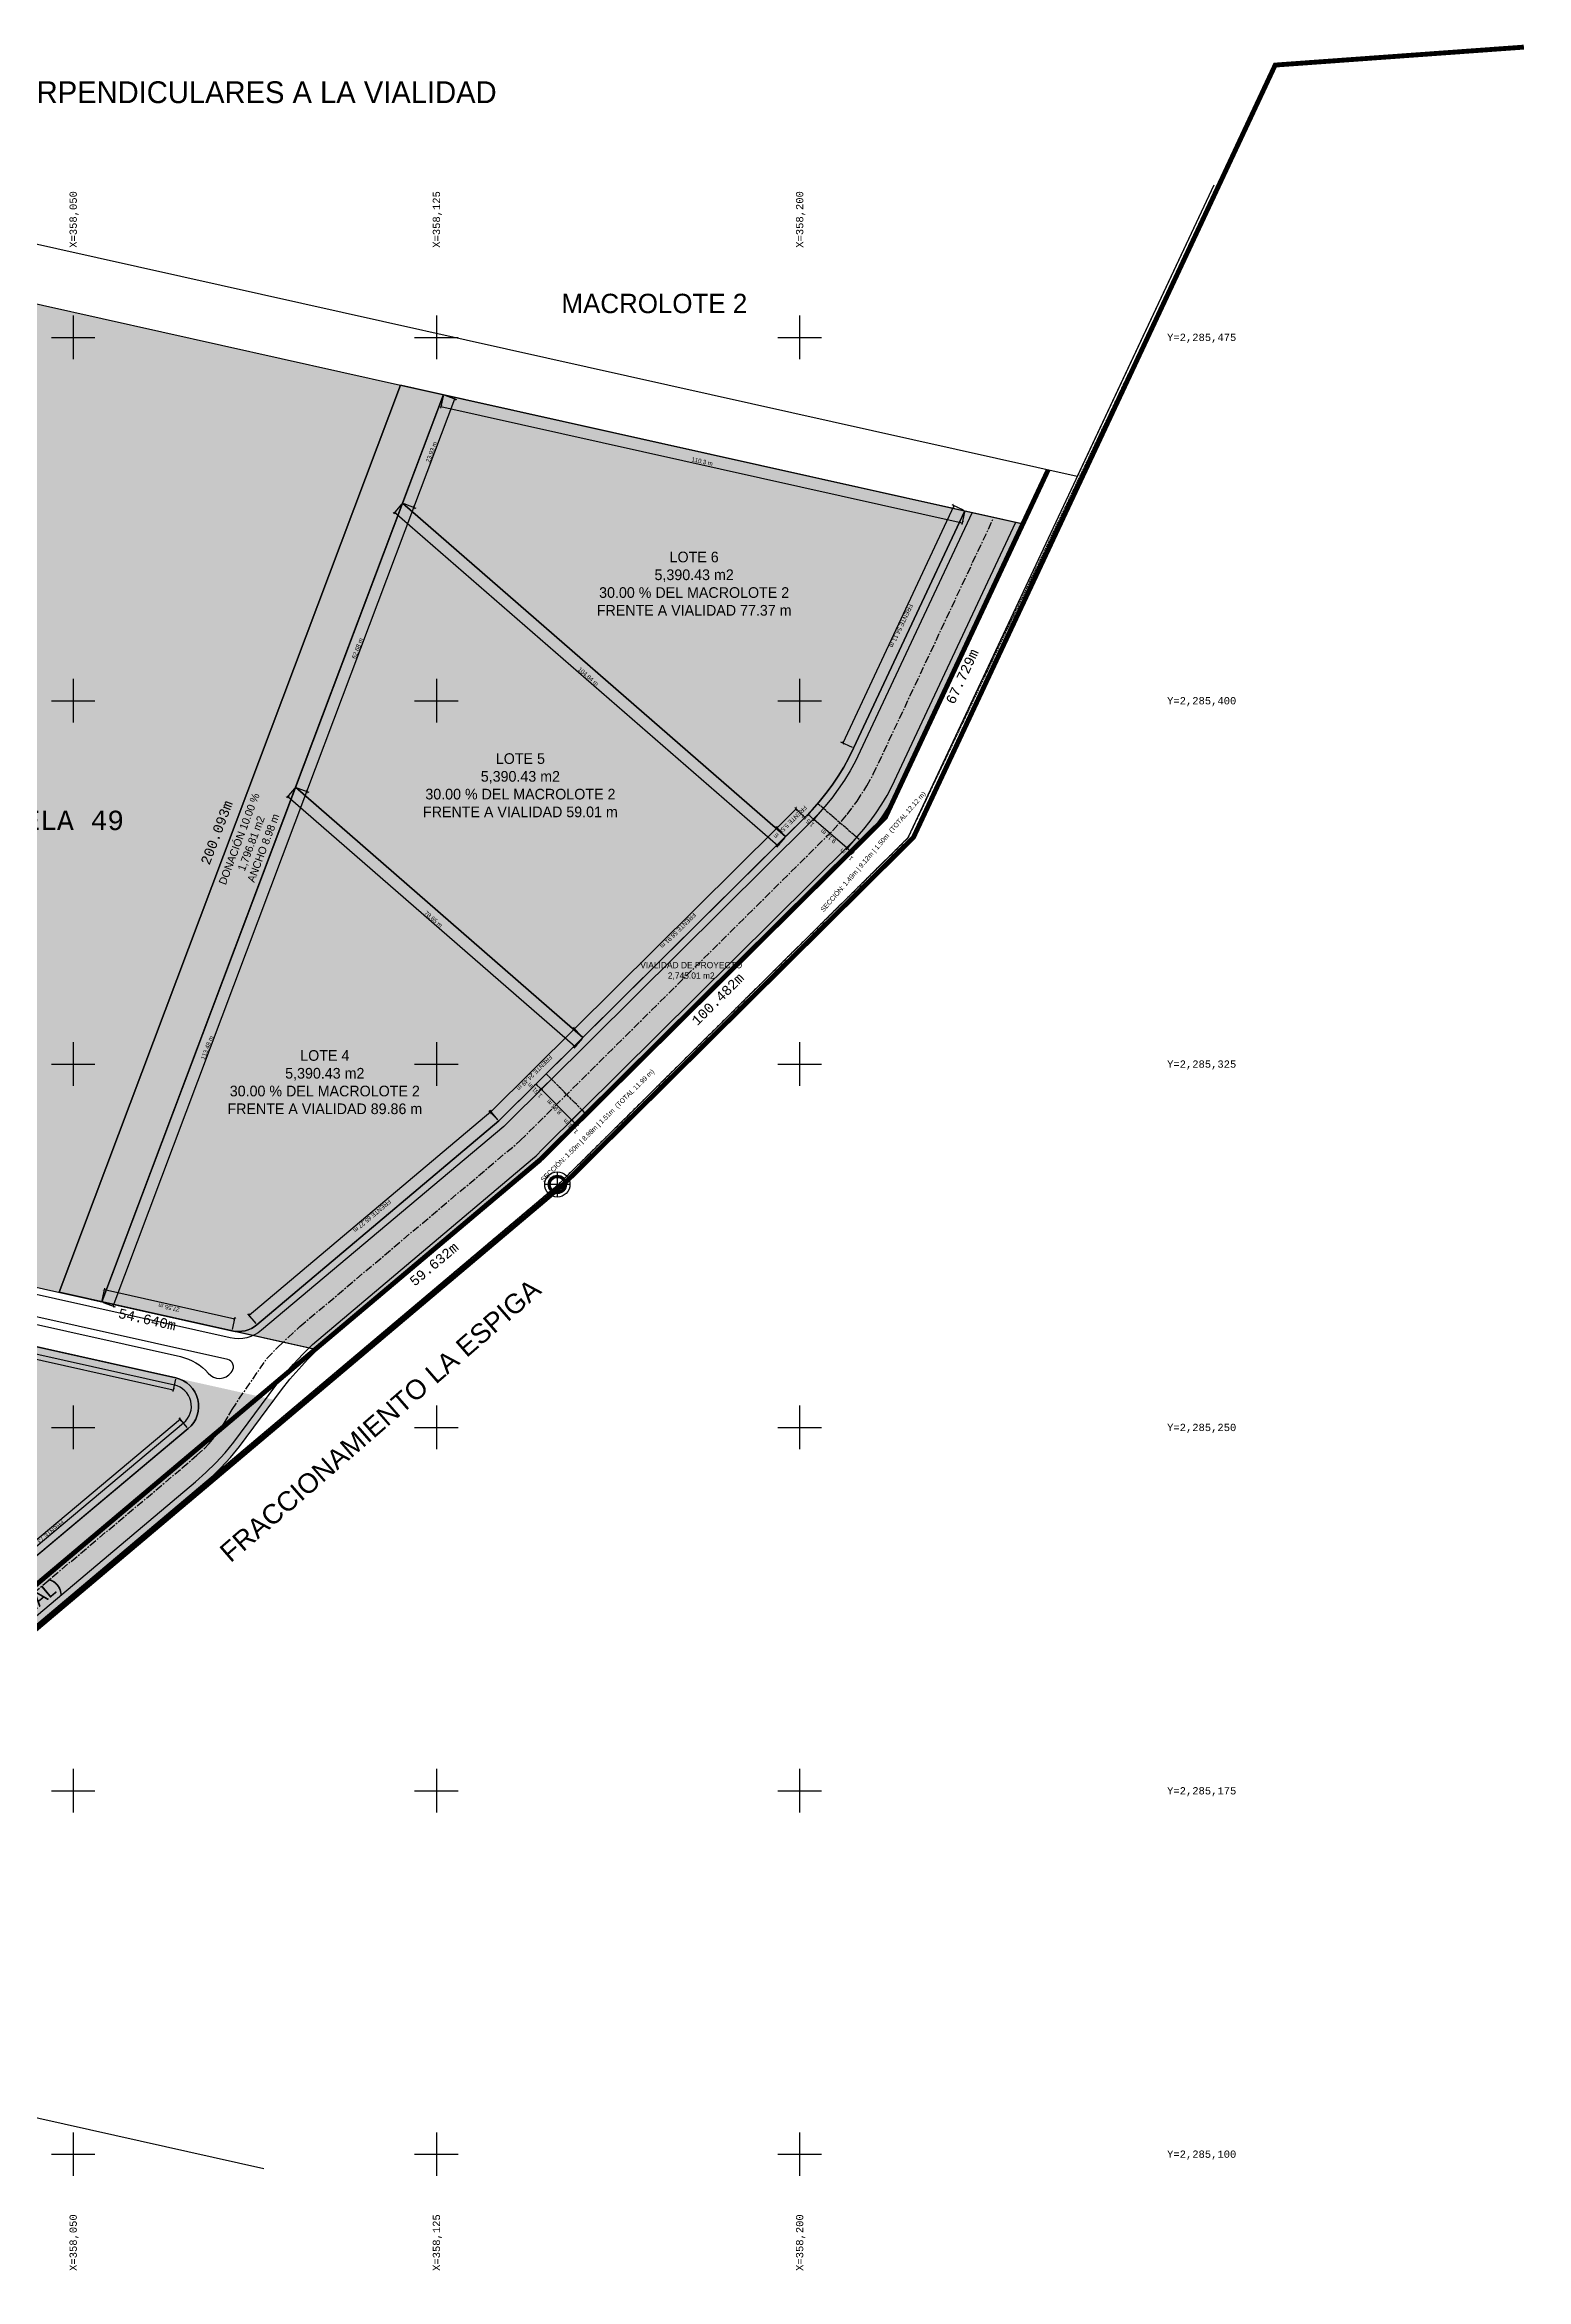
# Model space of a CAD drawing. Header units: metres. Extents: x 357773 to 359650, y 2285074 to 2285535.
# Drawn here: x 359344.1 to 359650, y 2285074.2 to 2285535.4 of the extents above; entities that cross this region are included whole.
import ezdxf
from ezdxf.enums import TextEntityAlignment as Align

# ---------------------------------------------------------------- set-up
doc = ezdxf.new("R2010")
doc.units = ezdxf.units.M
doc.header["$LTSCALE"] = 0.5
for name, pattern in [('CENTER', [5.08, 3.175, -0.635, 0.635, -0.635]), ('CENTRO1', [0.44, 0.2, -0.08, 0.08, -0.08]), ('DASHED', [1.524, 1.27, -0.254]), ('DASHED2', [0.762, 0.635, -0.127])]:
    doc.linetypes.add(name, pattern=pattern)
for name, color, linetype in [('_Ejido Menchaca', 4, 'Continuous'), ('_Textos', 7, 'Continuous'), ('_Traza', 7, 'Continuous'), ('_Traza Urbana', 5, 'Continuous'), ('COTAS', 6, 'Continuous'), ('CVL_RET_TX', 2, 'Continuous'), ('CVL_RETUTM', 8, 'Continuous'), ('DONACION', 3, 'Continuous'), ('Formato Catastro', 7, 'Continuous'), ('LOTES', 2, 'Continuous'), ('MOJONERA', 1, 'Continuous'), ('Polígono', 7, 'Continuous'), ('TEXTOS', 7, 'Continuous'), ('VIAL_ASFALTO', 8, 'Continuous'), ('VIAL_BANQUETA', 9, 'CONTINUOUS'), ('ZONA PARCELADA', 7, 'Continuous')]:
    doc.layers.add(name, color=color, linetype=linetype)
doc.layers.add('Distancias', color=7, linetype='Continuous', plot=False)
doc.styles.add('ARIAL', font='arial.ttf')
doc.styles.add('MONOTXT4', font='monotxt4.shx')
doc.styles.add('OpenSansCondensed-Light', font='OpenSansCondensed-Light.ttf')
doc.dimstyles.new('COTAS_M', dxfattribs={"dimtxt": 0.9, "dimasz": 0.6, "dimexe": 0.4, "dimexo": 0.3, "dimgap": 0.2, "dimtad": 1, "dimzin": 12, "dimdsep": 46, "dimtxsty": 'OpenSansCondensed-Light', "dimblk": 'ARCHTICK', "dimcen": 2.5, "dimclrd": 256, "dimclre": 256, "dimclrt": 256, "dimazin": 3, "dimtfac": 0.5, "dimtmove": 2, "dimatfit": 3})

# ---------------------------------------------------------------- blocks, each defined once
blk = doc.blocks.new('51')
at = {"layer": 'MOJONERA', "ltscale": 0.05}
h = blk.add_hatch(color=256, dxfattribs=at)
edge = h.paths.add_edge_path()
edge.add_ellipse((137.546, 95.6), major_axis=(0.132, 0.132), ratio=1, start_angle=0, end_angle=360)
edge = h.paths.add_edge_path(flags=16)
edge.add_ellipse((137.546, 95.6), major_axis=(0.102, 0.102), ratio=1, start_angle=0, end_angle=360)
at = {"layer": 'MOJONERA', "const_width": 0.0289}
for points in [[(137.546, 95.343), (137.546, 95.857)], [(137.289, 95.6), (137.804, 95.6)]]:
    blk.add_lwpolyline(points, dxfattribs=at)
at = {"layer": 'MOJONERA', "ltscale": 0.05}
for major_axis, start_param, end_param in [((0.182, 0.182), 5.401458427801168, 11.68464373498075), ((0.132, 0.132), 5.401458427801197, 11.68464373498078), ((0.102, 0.102), 5.401458427801134, 11.68464373498072)]:
    blk.add_ellipse((137.546, 95.6), major_axis=major_axis, ratio=1, start_param=start_param, end_param=end_param, dxfattribs=at)
blk = doc.blocks.new('_ARCHTICK')
at = {"color": 0, "linetype": 'BYBLOCK', "const_width": 0.15}
blk.add_lwpolyline([(-0.5, -0.5), (0.5, 0.5)], dxfattribs=at)
blk = doc.blocks.new('*D79')
for p, q in [((359372.15, 2285251.69), (359315.98, 2285204.6)), ((359373.57, 2285250), (359371.9, 2285251.99)), ((359317.39, 2285202.91), (359315.72, 2285204.91))]:
    blk.add_line(p, q)
at = {"layer": 'Defpoints'}
for p in [(359372.15, 2285251.69), (359373.76, 2285249.77), (359317.59, 2285202.68)]:
    blk.add_point(p, dxfattribs=at)
at = {"layer": 'COTAS', "xscale": 0.6, "yscale": 0.6}
for p, rotation in [((359372.15, 2285251.69), 39.96975634277135), ((359315.98, 2285204.6), -140.03024365722865)]:
    blk.add_blockref('_ARCHTICK', p, dxfattribs=dict(at, rotation=rotation))
at = {"layer": 'COTAS', "insert": (359344.48, 2285227.65), "char_height": 0.9, "attachment_point": 5, "rotation": 219.9698, "style": 'OpenSansCondensed-Light'}
blk.add_mtext('FRENTE 73.3 m', dxfattribs=at)
blk = doc.blocks.new('*D80')
for p, q in [((359250.49, 2285286.83), (359249.93, 2285284.29)), ((359250.01, 2285284.68), (359370.67, 2285257.79)), ((359371.14, 2285259.94), (359370.58, 2285257.4))]:
    blk.add_line(p, q)
at = {"layer": 'Defpoints'}
for p in [(359250.56, 2285287.12), (359250.01, 2285284.68), (359371.21, 2285260.23)]:
    blk.add_point(p, dxfattribs=at)
at = {"layer": 'COTAS', "xscale": 0.6, "yscale": 0.6}
for p, rotation in [((359250.01, 2285284.68), 167.4346516200781), ((359370.67, 2285257.79), -12.565348379921899)]:
    blk.add_blockref('_ARCHTICK', p, dxfattribs=dict(at, rotation=rotation))
at = {"layer": 'COTAS', "insert": (359310.48, 2285271.87), "char_height": 0.9, "attachment_point": 5, "rotation": 347.4347, "style": 'OpenSansCondensed-Light'}
blk.add_mtext('123.61 m', dxfattribs=at)
blk = doc.blocks.new('*D81')
for p, q in [((359436.26, 2285315.17), (359386.34, 2285273.12)), ((359437.68, 2285313.49), (359436, 2285315.48)), ((359387.76, 2285271.44), (359386.08, 2285273.43))]:
    blk.add_line(p, q)
at = {"layer": 'Defpoints'}
for p in [(359436.26, 2285315.17), (359437.87, 2285313.26), (359387.95, 2285271.21)]:
    blk.add_point(p, dxfattribs=at)
at = {"layer": 'COTAS', "xscale": 0.6, "yscale": 0.6}
for p, rotation in [((359436.26, 2285315.17), 40.1090357097693), ((359386.34, 2285273.12), -139.8909642902307)]:
    blk.add_blockref('_ARCHTICK', p, dxfattribs=dict(at, rotation=rotation))
at = {"layer": 'COTAS', "insert": (359411.72, 2285293.65), "char_height": 0.9, "attachment_point": 5, "rotation": 220.109, "style": 'OpenSansCondensed-Light'}
blk.add_mtext('FRENTE 65.27 m', dxfattribs=at)
blk = doc.blocks.new('*D82')
for p, q in [((359356, 2285276.22), (359356.56, 2285278.76)), ((359383.36, 2285272.38), (359356.48, 2285278.37)), ((359382.89, 2285270.23), (359383.45, 2285272.77))]:
    blk.add_line(p, q)
at = {"layer": 'Defpoints'}
for p in [(359355.93, 2285275.93), (359382.82, 2285269.94), (359383.36, 2285272.38)]:
    blk.add_point(p, dxfattribs=at)
at = {"layer": 'COTAS', "xscale": 0.6, "yscale": 0.6}
for p, rotation in [((359356.48, 2285278.37), 167.44403628633896), ((359383.36, 2285272.38), 347.4440362863389)]:
    blk.add_blockref('_ARCHTICK', p, dxfattribs=dict(at, rotation=rotation))
at = {"layer": 'COTAS', "insert": (359369.78, 2285274.74), "char_height": 0.9, "attachment_point": 5, "rotation": 167.444, "style": 'OpenSansCondensed-Light'}
blk.add_mtext('27.55 m', dxfattribs=at)
blk = doc.blocks.new('*D83')
for p, q in [((359358.27, 2285275.05), (359398.27, 2285381.25)), ((359396.21, 2285382.02), (359398.64, 2285381.11)), ((359356.21, 2285275.82), (359358.65, 2285274.91))]:
    blk.add_line(p, q)
at = {"layer": 'Defpoints'}
for p in [(359395.93, 2285382.13), (359355.93, 2285275.93), (359358.27, 2285275.05)]:
    blk.add_point(p, dxfattribs=at)
at = {"layer": 'COTAS', "xscale": 0.6, "yscale": 0.6}
for p, rotation in [((359398.27, 2285381.25), 69.36419303697745), ((359358.27, 2285275.05), 249.36419303697744)]:
    blk.add_blockref('_ARCHTICK', p, dxfattribs=dict(at, rotation=rotation))
at = {"layer": 'COTAS', "insert": (359377.66, 2285328.38), "char_height": 0.9, "attachment_point": 5, "rotation": 69.3642, "style": 'OpenSansCondensed-Light'}
blk.add_mtext('113.48 m', dxfattribs=at)
blk = doc.blocks.new('*D84')
for p, q in [((359395.73, 2285381.9), (359394.02, 2285379.94)), ((359394.29, 2285380.24), (359453.62, 2285328.61)), ((359455.07, 2285330.27), (359453.36, 2285328.31))]:
    blk.add_line(p, q)
at = {"layer": 'Defpoints'}
for p in [(359394.29, 2285380.24), (359395.93, 2285382.13), (359455.26, 2285330.5)]:
    blk.add_point(p, dxfattribs=at)
at = {"layer": 'COTAS', "xscale": 0.6, "yscale": 0.6}
for p, rotation in [((359394.29, 2285380.24), 138.97335308918764), ((359453.62, 2285328.61), -41.02664691081236)]:
    blk.add_blockref('_ARCHTICK', p, dxfattribs=dict(at, rotation=rotation))
at = {"layer": 'COTAS', "insert": (359424.38, 2285354.92), "char_height": 0.9, "attachment_point": 5, "rotation": 318.9734, "style": 'OpenSansCondensed-Light'}
blk.add_mtext('78.65 m', dxfattribs=at)
blk = doc.blocks.new('*D85')
for p, q in [((359455.05, 2285330.71), (359453.22, 2285332.56)), ((359453.5, 2285332.28), (359436.11, 2285315.04)), ((359437.66, 2285313.47), (359435.83, 2285315.32))]:
    blk.add_line(p, q)
at = {"layer": 'Defpoints'}
for p in [(359453.5, 2285332.28), (359455.26, 2285330.5), (359437.87, 2285313.26)]:
    blk.add_point(p, dxfattribs=at)
at = {"layer": 'COTAS', "xscale": 0.6, "yscale": 0.6}
for p, rotation in [((359453.5, 2285332.28), 44.74503000069353), ((359436.11, 2285315.04), -135.25496999930647)]:
    blk.add_blockref('_ARCHTICK', p, dxfattribs=dict(at, rotation=rotation))
at = {"layer": 'COTAS', "insert": (359445.26, 2285323.19), "char_height": 0.9, "attachment_point": 5, "rotation": 224.745, "style": 'OpenSansCondensed-Light'}
blk.add_mtext('FRENTE 24.49 m', dxfattribs=at)
blk = doc.blocks.new('*D86')
for p, q in [((359398.27, 2285381.25), (359420.36, 2285439.91)), ((359418.3, 2285440.68), (359420.73, 2285439.77)), ((359396.21, 2285382.02), (359398.64, 2285381.11))]:
    blk.add_line(p, q)
at = {"layer": 'Defpoints'}
for p in [(359418.02, 2285440.79), (359395.93, 2285382.13), (359398.27, 2285381.25)]:
    blk.add_point(p, dxfattribs=at)
at = {"layer": 'COTAS', "xscale": 0.6, "yscale": 0.6}
for p, rotation in [((359420.36, 2285439.91), 69.36419303708456), ((359398.27, 2285381.25), 249.36419303708456)]:
    blk.add_blockref('_ARCHTICK', p, dxfattribs=dict(at, rotation=rotation))
at = {"layer": 'COTAS', "insert": (359408.7, 2285410.81), "char_height": 0.9, "attachment_point": 5, "rotation": 69.3642, "style": 'OpenSansCondensed-Light'}
blk.add_mtext('62.68 m', dxfattribs=at)
blk = doc.blocks.new('*D87')
for p, q in [((359417.82, 2285440.56), (359416.11, 2285438.6)), ((359416.38, 2285438.9), (359495.47, 2285370.09)), ((359496.91, 2285371.75), (359495.2, 2285369.79))]:
    blk.add_line(p, q)
at = {"layer": 'Defpoints'}
for p in [(359416.38, 2285438.9), (359418.02, 2285440.79), (359497.11, 2285371.97)]:
    blk.add_point(p, dxfattribs=at)
at = {"layer": 'COTAS', "xscale": 0.6, "yscale": 0.6}
for p, rotation in [((359416.38, 2285438.9), 138.9733530891289), ((359495.47, 2285370.09), -41.02664691087111)]:
    blk.add_blockref('_ARCHTICK', p, dxfattribs=dict(at, rotation=rotation))
at = {"layer": 'COTAS', "insert": (359456.35, 2285404.99), "char_height": 0.9, "attachment_point": 5, "rotation": 318.9734, "style": 'OpenSansCondensed-Light'}
blk.add_mtext('104.84 m', dxfattribs=at)
blk = doc.blocks.new('*D88')
for p, q in [((359496.9, 2285372.19), (359495.07, 2285374.03)), ((359495.35, 2285373.75), (359453.5, 2285332.28)), ((359455.05, 2285330.71), (359453.22, 2285332.56))]:
    blk.add_line(p, q)
at = {"layer": 'Defpoints'}
for p in [(359495.35, 2285373.75), (359497.11, 2285371.97), (359455.26, 2285330.5)]:
    blk.add_point(p, dxfattribs=at)
at = {"layer": 'COTAS', "xscale": 0.6, "yscale": 0.6}
for p, rotation in [((359495.35, 2285373.75), 44.745030000721925), ((359453.5, 2285332.28), -135.25496999927807)]:
    blk.add_blockref('_ARCHTICK', p, dxfattribs=dict(at, rotation=rotation))
at = {"layer": 'COTAS', "insert": (359474.88, 2285352.55), "char_height": 0.9, "attachment_point": 5, "rotation": 224.745, "style": 'OpenSansCondensed-Light'}
blk.add_mtext('FRENTE 58.91 m', dxfattribs=at)
blk = doc.blocks.new('*D89')
for p, q in [((359496.9, 2285372.19), (359495.07, 2285374.03)), ((359499.31, 2285377.68), (359495.35, 2285373.75)), ((359500.86, 2285376.11), (359499.03, 2285377.96))]:
    blk.add_line(p, q)
at = {"layer": 'Defpoints'}
for p in [(359499.31, 2285377.68), (359501.07, 2285375.9), (359497.11, 2285371.97)]:
    blk.add_point(p, dxfattribs=at)
at = {"layer": 'COTAS', "xscale": 0.6, "yscale": 0.6}
for p, rotation in [((359495.35, 2285373.75), -135.25497000078022), ((359499.31, 2285377.68), 44.74502999921978)]:
    blk.add_blockref('_ARCHTICK', p, dxfattribs=dict(at, rotation=rotation))
at = {"layer": 'COTAS', "insert": (359498.07, 2285374.97), "char_height": 0.9, "attachment_point": 5, "rotation": 224.745, "style": 'OpenSansCondensed-Light'}
blk.add_mtext('FRENTE 5.58 m', dxfattribs=at)
blk = doc.blocks.new('*D90')
for p, q in [((359420.36, 2285439.91), (359428.79, 2285462.31)), ((359426.73, 2285463.08), (359429.17, 2285462.16)), ((359418.3, 2285440.68), (359420.73, 2285439.77))]:
    blk.add_line(p, q)
at = {"layer": 'Defpoints'}
for p in [(359426.45, 2285463.19), (359418.02, 2285440.79), (359420.36, 2285439.91)]:
    blk.add_point(p, dxfattribs=at)
at = {"layer": 'COTAS', "xscale": 0.6, "yscale": 0.6}
for p, rotation in [((359428.79, 2285462.31), 69.36419303689965), ((359420.36, 2285439.91), 249.36419303689965)]:
    blk.add_blockref('_ARCHTICK', p, dxfattribs=dict(at, rotation=rotation))
at = {"layer": 'COTAS', "insert": (359423.97, 2285451.34), "char_height": 0.9, "attachment_point": 5, "rotation": 69.3642, "style": 'OpenSansCondensed-Light'}
blk.add_mtext('23.93 m', dxfattribs=at)
blk = doc.blocks.new('*D91')
for p, q in [((359426.39, 2285462.89), (359425.82, 2285460.36)), ((359425.91, 2285460.75), (359533.57, 2285436.75)), ((359534.04, 2285438.9), (359533.48, 2285436.36))]:
    blk.add_line(p, q)
at = {"layer": 'Defpoints'}
for p in [(359426.45, 2285463.19), (359425.91, 2285460.75), (359534.11, 2285439.19)]:
    blk.add_point(p, dxfattribs=at)
at = {"layer": 'COTAS', "xscale": 0.6, "yscale": 0.6}
for p, rotation in [((359425.91, 2285460.75), 167.43422828441047), ((359533.57, 2285436.75), -12.565771715589523)]:
    blk.add_blockref('_ARCHTICK', p, dxfattribs=dict(at, rotation=rotation))
at = {"layer": 'COTAS', "insert": (359479.88, 2285449.38), "char_height": 0.9, "attachment_point": 5, "rotation": 347.4342, "style": 'OpenSansCondensed-Light'}
blk.add_mtext('110.3 m', dxfattribs=at)
blk = doc.blocks.new('*D92')
for p, q in [((359531.85, 2285440.25), (359508.89, 2285391.25)), ((359533.84, 2285439.32), (359531.48, 2285440.42)), ((359510.88, 2285390.32), (359508.52, 2285391.42))]:
    blk.add_line(p, q)
at = {"layer": 'Defpoints'}
for p in [(359531.85, 2285440.25), (359534.11, 2285439.19), (359511.15, 2285390.19)]:
    blk.add_point(p, dxfattribs=at)
at = {"layer": 'COTAS', "xscale": 0.6, "yscale": 0.6}
for p, rotation in [((359531.85, 2285440.25), 64.89355395416987), ((359508.89, 2285391.25), -115.10644604583013)]:
    blk.add_blockref('_ARCHTICK', p, dxfattribs=dict(at, rotation=rotation))
at = {"layer": 'COTAS', "insert": (359520.95, 2285415.47), "char_height": 0.9, "attachment_point": 5, "rotation": 244.8936, "style": 'OpenSansCondensed-Light'}
blk.add_mtext('FRENTE 54.11 m', dxfattribs=at)
blk = doc.blocks.new('*D99')
for p, q in [((359454.84, 2285315.32), (359452.64, 2285313.14)), ((359455.9, 2285314.26), (359453.7, 2285312.07)), ((359453.99, 2285312.36), (359452.93, 2285313.42))]:
    blk.add_line(p, q)
at = {"layer": 'Defpoints'}
for p in [(359455.06, 2285315.54), (359456.12, 2285314.47), (359453.99, 2285312.36)]:
    blk.add_point(p, dxfattribs=at)
at = {"layer": 'COTAS', "xscale": 0.6, "yscale": 0.6}
for p, rotation in [((359452.93, 2285313.42), 134.7450299981669), ((359453.99, 2285312.36), 314.7450299981669)]:
    blk.add_blockref('_ARCHTICK', p, dxfattribs=dict(at, rotation=rotation))
at = {"layer": 'COTAS', "insert": (359452.71, 2285312.15), "char_height": 0.9, "attachment_point": 5, "rotation": 134.745, "style": 'OpenSansCondensed-Light'}
blk.add_mtext('1.51 m', dxfattribs=at)
blk = doc.blocks.new('*D100')
for p, q in [((359448.53, 2285321.7), (359446.32, 2285319.52)), ((359452.93, 2285313.42), (359446.61, 2285319.8)), ((359454.84, 2285315.32), (359452.64, 2285313.14))]:
    blk.add_line(p, q)
at = {"layer": 'Defpoints'}
for p in [(359448.74, 2285321.91), (359455.06, 2285315.54), (359452.93, 2285313.42)]:
    blk.add_point(p, dxfattribs=at)
at = {"layer": 'COTAS', "xscale": 0.6, "yscale": 0.6}
for p, rotation in [((359446.61, 2285319.8), 134.74503000113876), ((359452.93, 2285313.42), 314.74503000113873)]:
    blk.add_blockref('_ARCHTICK', p, dxfattribs=dict(at, rotation=rotation))
at = {"layer": 'COTAS', "insert": (359449.31, 2285316.15), "char_height": 0.9, "attachment_point": 5, "rotation": 134.745, "style": 'OpenSansCondensed-Light'}
blk.add_mtext('8.98 m', dxfattribs=at)
blk = doc.blocks.new('*D101')
for p, q in [((359447.47, 2285322.77), (359445.26, 2285320.59)), ((359446.61, 2285319.8), (359445.55, 2285320.87)), ((359448.53, 2285321.7), (359446.32, 2285319.52))]:
    blk.add_line(p, q)
at = {"layer": 'Defpoints'}
for p in [(359446.61, 2285319.8), (359447.68, 2285322.98), (359448.74, 2285321.91)]:
    blk.add_point(p, dxfattribs=at)
at = {"layer": 'COTAS', "xscale": 0.6, "yscale": 0.6}
for p, rotation in [((359445.55, 2285320.87), 134.74502999422245), ((359446.61, 2285319.8), 314.7450299942225)]:
    blk.add_blockref('_ARCHTICK', p, dxfattribs=dict(at, rotation=rotation))
at = {"layer": 'COTAS', "insert": (359445.33, 2285319.6), "char_height": 0.9, "attachment_point": 5, "rotation": 134.745, "style": 'OpenSansCondensed-Light'}
blk.add_mtext('1.51 m', dxfattribs=at)
blk = doc.blocks.new('*D102')
for p, q in [((359511.56, 2285371.58), (359509.53, 2285369.24)), ((359510.93, 2285368.56), (359509.8, 2285369.54)), ((359512.69, 2285370.6), (359510.66, 2285368.26))]:
    blk.add_line(p, q)
at = {"layer": 'Defpoints'}
for p in [(359511.76, 2285371.81), (359512.89, 2285370.83), (359510.93, 2285368.56)]:
    blk.add_point(p, dxfattribs=at)
at = {"layer": 'COTAS', "xscale": 0.6, "yscale": 0.6}
for p, rotation in [((359509.8, 2285369.54), 139.1097886686263), ((359510.93, 2285368.56), 319.10978866862627)]:
    blk.add_blockref('_ARCHTICK', p, dxfattribs=dict(at, rotation=rotation))
at = {"layer": 'COTAS', "insert": (359509.67, 2285368.25), "char_height": 0.9, "attachment_point": 5, "rotation": 139.1098, "style": 'OpenSansCondensed-Light'}
blk.add_mtext('1.5 m', dxfattribs=at)
blk = doc.blocks.new('*D103')
for p, q in [((359504.67, 2285377.55), (359502.64, 2285375.21)), ((359509.8, 2285369.54), (359502.9, 2285375.51)), ((359511.56, 2285371.58), (359509.53, 2285369.24))]:
    blk.add_line(p, q)
at = {"layer": 'Defpoints'}
for p in [(359504.86, 2285377.78), (359509.8, 2285369.54), (359511.76, 2285371.81)]:
    blk.add_point(p, dxfattribs=at)
at = {"layer": 'COTAS', "xscale": 0.6, "yscale": 0.6}
for p, rotation in [((359502.9, 2285375.51), 139.10978867285613), ((359509.8, 2285369.54), 319.1097886728561)]:
    blk.add_blockref('_ARCHTICK', p, dxfattribs=dict(at, rotation=rotation))
at = {"layer": 'COTAS', "insert": (359505.92, 2285372.03), "char_height": 0.9, "attachment_point": 5, "rotation": 139.1098, "style": 'OpenSansCondensed-Light'}
blk.add_mtext('9.12 m', dxfattribs=at)
blk = doc.blocks.new('*D104')
for p, q in [((359503.53, 2285378.53), (359501.51, 2285376.19)), ((359502.9, 2285375.51), (359501.77, 2285376.49)), ((359504.67, 2285377.55), (359502.64, 2285375.21))]:
    blk.add_line(p, q)
at = {"layer": 'Defpoints'}
for p in [(359503.73, 2285378.76), (359502.9, 2285375.51), (359504.86, 2285377.78)]:
    blk.add_point(p, dxfattribs=at)
at = {"layer": 'COTAS', "xscale": 0.6, "yscale": 0.6}
for p, rotation in [((359501.77, 2285376.49), 139.10978867755304), ((359502.9, 2285375.51), 319.10978867755307)]:
    blk.add_blockref('_ARCHTICK', p, dxfattribs=dict(at, rotation=rotation))
at = {"layer": 'COTAS', "insert": (359501.65, 2285375.21), "char_height": 0.9, "attachment_point": 5, "rotation": 139.1098, "style": 'OpenSansCondensed-Light'}
blk.add_mtext('1.5 m', dxfattribs=at)

msp = doc.modelspace()

# ---------------------------------------------------------------- hatches: boundary and pattern name
h = msp.add_hatch(color=61)
h.dxf.hatch_style = 1
h.paths.add_polyline_path([(359319.021, 2285487.145), (359247.331, 2285300.145), (359347.082, 2285277.904), (359417.599, 2285465.16)])
h.paths.add_polyline_path([(359142.527, 2285310.852), (359072.598, 2285123.07), (359170.17, 2285100.389), (359241.727, 2285289.095)])
at = {"layer": 'DONACION', "transparency": 33554546}
msp.add_hatch(color=3, dxfattribs=at).paths.add_polyline_path([(359347.08, 2285277.9), (359417.6, 2285465.16), (359426.452, 2285463.187), (359355.933, 2285275.928)])
at = {"layer": 'LOTES', "transparency": 33554534}
for points in [[(359509.11, 2285386.3), (359507.97, 2285384.42), (359506.74, 2285382.6), (359505.44, 2285380.83), (359504.06, 2285379.13), (359502.6, 2285377.48), (359501.07, 2285375.9), (359497.108, 2285371.973), (359418.018, 2285440.789), (359426.452, 2285463.187), (359534.11, 2285439.19), (359511.15, 2285390.19), (359510.17, 2285388.22)], [(359455.264, 2285330.5), (359395.927, 2285382.13), (359418.018, 2285440.789), (359497.108, 2285371.973)], [(359437.87, 2285313.26), (359387.95, 2285271.21), (359387.39, 2285270.79), (359386.79, 2285270.45), (359386.16, 2285270.17), (359385.51, 2285269.97), (359384.84, 2285269.85), (359384.15, 2285269.8), (359383.46, 2285269.83), (359382.82, 2285269.94), (359355.933, 2285275.928), (359395.927, 2285382.13), (359455.264, 2285330.5)], [(359372.79, 2285259.64), (359373.48, 2285259.19), (359374.11, 2285258.66), (359374.66, 2285258.04), (359375.12, 2285257.35), (359375.48, 2285256.6), (359375.74, 2285255.79), (359375.88, 2285254.96), (359375.9, 2285254.12), (359375.81, 2285253.3), (359375.61, 2285252.5), (359375.3, 2285251.74), (359374.89, 2285251.02), (359374.37, 2285250.36), (359373.76, 2285249.77), (359317.586, 2285202.685), (359249.391, 2285284.043), (359250.558, 2285287.122), (359371.21, 2285260.23), (359372.03, 2285259.99)]]:
    msp.add_hatch(color=2, dxfattribs=at).paths.add_polyline_path(points)
at = {"layer": 'VIAL_ASFALTO', "transparency": 33554508}
for points in [[(359382.82, 2285269.94), (359383.46, 2285269.83), (359384.15, 2285269.8), (359384.84, 2285269.85), (359385.51, 2285269.97), (359386.16, 2285270.17), (359386.79, 2285270.45), (359387.39, 2285270.79), (359387.95, 2285271.21), (359437.87, 2285313.26), (359501.07, 2285375.9), (359502.6, 2285377.48), (359504.06, 2285379.13), (359505.44, 2285380.83), (359506.74, 2285382.6), (359507.97, 2285384.42), (359509.11, 2285386.3), (359510.17, 2285388.22), (359511.15, 2285390.19), (359534.11, 2285439.19), (359546.11, 2285436.51), (359517.37, 2285375.19), (359446, 2285304.45), (359400.41, 2285266.01)], [(359212.1, 2285117.35), (359212.81, 2285117.23), (359213.49, 2285117.2), (359214.18, 2285117.25), (359214.84, 2285117.37), (359215.5, 2285117.57), (359216.12, 2285117.84), (359216.72, 2285118.19), (359217.27, 2285118.6), (359373.76, 2285249.77), (359374.37, 2285250.36), (359374.89, 2285251.02), (359375.3, 2285251.74), (359375.61, 2285252.5), (359375.81, 2285253.3), (359375.9, 2285254.12), (359375.88, 2285254.96), (359375.74, 2285255.79), (359375.48, 2285256.6), (359375.12, 2285257.35), (359374.66, 2285258.04), (359374.11, 2285258.66), (359373.48, 2285259.19), (359372.79, 2285259.64), (359372.03, 2285259.99), (359371.21, 2285260.23), (359309.47, 2285273.99), (359391.49, 2285255.71), (359384.35, 2285246.08), (359382.49, 2285243.81), (359380.52, 2285241.64), (359378.43, 2285239.58), (359376.24, 2285237.63), (359302.97, 2285176.02), (359229.38, 2285113.52)]]:
    msp.add_hatch(color=8, dxfattribs=at).paths.add_polyline_path(points)

# ---------------------------------------------------------------- linework, layer by layer
at = {"layer": '_Ejido Menchaca', "linetype": 'DASHED2'}
msp.add_lwpolyline([(359584.35, 2285502.089), (359522.355, 2285371.673), (359450.058, 2285300.017), (359183.202, 2285074.491)], dxfattribs=at)
at = {"layer": '_Traza'}
for q in [(359347.082, 2285277.904), (359541.111, 2285437.629)]:
    msp.add_line((359417.599, 2285465.16), q, dxfattribs=at)
at = {"layer": '_Traza Urbana', "const_width": 1}
msp.add_lwpolyline([(359649.543, 2285534.91), (359598.189, 2285531.203), (359523.503, 2285371.798), (359451.241, 2285300.177), (359229.733, 2285113.441)], dxfattribs=at)
at = {"layer": '_Traza Urbana', "color": 3, "linetype": 'CENTRO1', "const_width": 1}
msp.add_lwpolyline([(359551.312, 2285447.65), (359517.692, 2285375.894), (359446.514, 2285305.347), (359197.468, 2285095.396)], dxfattribs=at)
at = {"layer": 'CVL_RETUTM', "color": 8, "linetype": 'Continuous'}
for p, q in [((359350, 2285479.5), (359350, 2285470.5)), ((359425, 2285479.5), (359425, 2285470.5)), ((359500, 2285479.5), (359500, 2285470.5)), ((359345.5, 2285475), (359354.5, 2285475)), ((359420.5, 2285475), (359429.5, 2285475)), ((359495.5, 2285475), (359504.5, 2285475)), ((359350, 2285404.5), (359350, 2285395.5)), ((359425, 2285404.5), (359425, 2285395.5)), ((359500, 2285404.5), (359500, 2285395.5)), ((359345.5, 2285400), (359354.5, 2285400)), ((359420.5, 2285400), (359429.5, 2285400)), ((359495.5, 2285400), (359504.5, 2285400)), ((359350, 2285329.5), (359350, 2285320.5)), ((359425, 2285329.5), (359425, 2285320.5)), ((359500, 2285329.5), (359500, 2285320.5)), ((359345.5, 2285325), (359354.5, 2285325)), ((359420.5, 2285325), (359429.5, 2285325)), ((359495.5, 2285325), (359504.5, 2285325)), ((359350, 2285254.5), (359350, 2285245.5)), ((359425, 2285254.5), (359425, 2285245.5)), ((359500, 2285254.5), (359500, 2285245.5)), ((359345.5, 2285250), (359354.5, 2285250)), ((359420.5, 2285250), (359429.5, 2285250)), ((359495.5, 2285250), (359504.5, 2285250)), ((359350, 2285179.5), (359350, 2285170.5)), ((359425, 2285179.5), (359425, 2285170.5)), ((359500, 2285179.5), (359500, 2285170.5)), ((359345.5, 2285175), (359354.5, 2285175)), ((359420.5, 2285175), (359429.5, 2285175)), ((359495.5, 2285175), (359504.5, 2285175)), ((359350, 2285104.5), (359350, 2285095.5)), ((359425, 2285104.5), (359425, 2285095.5)), ((359500, 2285104.5), (359500, 2285095.5)), ((359345.5, 2285100), (359354.5, 2285100)), ((359420.5, 2285100), (359429.5, 2285100)), ((359495.5, 2285100), (359504.5, 2285100))]:
    msp.add_line(p, q, dxfattribs=at)
at = {"layer": 'DONACION'}
msp.add_lwpolyline([(359347.08, 2285277.9), (359417.6, 2285465.16), (359426.452, 2285463.187), (359355.933, 2285275.928)], close=True, dxfattribs=at)
at = {"layer": 'LOTES'}
for points in [[(359509.11, 2285386.3), (359507.97, 2285384.42), (359506.74, 2285382.6), (359505.44, 2285380.83), (359504.06, 2285379.13), (359502.6, 2285377.48), (359501.07, 2285375.9), (359497.108, 2285371.973), (359418.018, 2285440.789), (359426.452, 2285463.187), (359534.11, 2285439.19), (359511.15, 2285390.19), (359510.17, 2285388.22)], [(359455.264, 2285330.5), (359395.927, 2285382.13), (359418.018, 2285440.789), (359497.108, 2285371.973)], [(359437.87, 2285313.26), (359387.95, 2285271.21), (359387.39, 2285270.79), (359386.79, 2285270.45), (359386.16, 2285270.17), (359385.51, 2285269.97), (359384.84, 2285269.85), (359384.15, 2285269.8), (359383.46, 2285269.83), (359382.82, 2285269.94), (359355.933, 2285275.928), (359395.927, 2285382.13), (359455.264, 2285330.5)], [(359372.79, 2285259.64), (359373.48, 2285259.19), (359374.11, 2285258.66), (359374.66, 2285258.04), (359375.12, 2285257.35), (359375.48, 2285256.6), (359375.74, 2285255.79), (359375.88, 2285254.96), (359375.9, 2285254.12), (359375.81, 2285253.3), (359375.61, 2285252.5), (359375.3, 2285251.74), (359374.89, 2285251.02), (359374.37, 2285250.36), (359373.76, 2285249.77), (359317.586, 2285202.685), (359249.391, 2285284.043), (359250.558, 2285287.122), (359371.21, 2285260.23), (359372.03, 2285259.99)]]:
    msp.add_lwpolyline(points, close=True, dxfattribs=at)
at = {"layer": 'Polígono'}
for p, q in [((359347.082, 2285277.904, 2000), (359417.599, 2285465.16, 2000)), ((359417.599, 2285465.16, 2000), (359546.11, 2285436.515, 2000)), ((359546.11, 2285436.515, 2000), (359517.371, 2285375.185, 2000)), ((359517.371, 2285375.185, 2000), (359446.004, 2285304.451, 2000)), ((359446.004, 2285304.451, 2000), (359400.413, 2285266.013, 2000)), ((359400.413, 2285266.013, 2000), (359347.082, 2285277.904, 2000))]:
    msp.add_line(p, q, dxfattribs=at)
at = {"layer": 'Polígono', "const_width": 0.2, "elevation": 2000}
msp.add_lwpolyline([(359417.599, 2285465.16), (359546.11, 2285436.515), (359517.371, 2285375.185), (359446.004, 2285304.451), (359400.413, 2285266.013), (359347.082, 2285277.904)], close=True, dxfattribs=at)
msp.add_lwpolyline([(359546.11, 2285436.515), (359517.371, 2285375.185), (359446.004, 2285304.451), (359400.413, 2285266.013), (359347.082, 2285277.904), (359417.599, 2285465.16), (359544.61, 2285436.849)], dxfattribs=at)
at = {"layer": 'VIAL_ASFALTO', "linetype": 'DASHED'}
for p, q in [((359512.891, 2285370.827), (359503.731, 2285378.759)), ((359456.117, 2285314.467), (359447.678, 2285322.981))]:
    msp.add_line(p, q, dxfattribs=at)
at = {"layer": 'VIAL_ASFALTO'}
for points in [[(359535.61, 2285438.86), (359512.51, 2285389.56), (359511.5, 2285387.53), (359510.41, 2285385.54), (359509.23, 2285383.61), (359507.97, 2285381.74), (359506.63, 2285379.92), (359505.2, 2285378.16), (359503.7, 2285376.46), (359502.13, 2285374.83), (359438.89, 2285312.15), (359388.91, 2285270.06), (359388.21, 2285269.54), (359387.47, 2285269.11), (359386.68, 2285268.77), (359385.87, 2285268.51), (359385.03, 2285268.36), (359384.17, 2285268.3), (359383.31, 2285268.34), (359382.45, 2285268.48), (359245.2, 2285299.08), (359245.69, 2285300.51)], [(359245.69, 2285300.51), (359382.78, 2285269.94), (359383.46, 2285269.83), (359384.15, 2285269.8), (359384.84, 2285269.85), (359385.51, 2285269.97), (359386.16, 2285270.17), (359386.79, 2285270.45), (359387.39, 2285270.79), (359387.95, 2285271.21), (359437.87, 2285313.26), (359501.07, 2285375.9), (359502.6, 2285377.48), (359504.06, 2285379.13), (359505.44, 2285380.83), (359506.74, 2285382.6), (359507.97, 2285384.42), (359509.11, 2285386.3), (359510.17, 2285388.22), (359511.15, 2285390.19), (359534.11, 2285439.19)], [(359228.41, 2285114.66), (359302, 2285177.16), (359375.27, 2285238.78), (359377.41, 2285240.67), (359379.43, 2285242.67), (359381.35, 2285244.78), (359383.15, 2285246.99), (359391.82, 2285258.68), (359393.6, 2285260.9), (359395.46, 2285263.05), (359397.39, 2285265.12), (359399.41, 2285267.13), (359444.86, 2285305.44), (359445.57, 2285306.09), (359446.92, 2285307.47), (359510.4, 2285370.39), (359511.87, 2285371.92), (359513.26, 2285373.51), (359514.57, 2285375.17), (359515.81, 2285376.88), (359516.97, 2285378.64), (359518.05, 2285380.46), (359519.04, 2285382.32), (359544.61, 2285436.85)], [(359302.97, 2285176.02), (359376.24, 2285237.63), (359378.43, 2285239.58), (359380.52, 2285241.64), (359382.49, 2285243.81), (359384.35, 2285246.08), (359393.02, 2285257.78), (359394.75, 2285259.94), (359396.56, 2285262.03), (359398.45, 2285264.06), (359400.41, 2285266.01), (359445.85, 2285304.31), (359446.6, 2285304.99), (359447.31, 2285305.7), (359448.01, 2285306.43), (359511.46, 2285369.33), (359512.97, 2285370.91), (359514.41, 2285372.55), (359515.76, 2285374.26), (359517.04, 2285376.02), (359518.24, 2285377.84), (359519.35, 2285379.71), (359520.38, 2285381.64), (359546.11, 2285436.51)], [(359243.33, 2285293.35), (359372.19, 2285264.62), (359373.02, 2285264.4), (359373.82, 2285264.12), (359374.59, 2285263.77), (359375.33, 2285263.37), (359376.03, 2285262.9), (359376.7, 2285262.38), (359377.32, 2285261.81), (359377.9, 2285261.18), (359378.39, 2285260.72), (359378.97, 2285260.39), (359379.61, 2285260.19), (359380.28, 2285260.13), (359380.95, 2285260.23), (359381.58, 2285260.47), (359382.13, 2285260.85), (359382.59, 2285261.34), (359382.8, 2285261.63)], [(359382.8, 2285261.63), (359382.99, 2285261.95), (359383.08, 2285262.31), (359383.09, 2285262.68), (359383, 2285263.05), (359382.83, 2285263.38), (359382.58, 2285263.65), (359382.28, 2285263.86), (359381.92, 2285263.99), (359243.72, 2285294.8)], [(359258.95, 2285126.07), (359317.29, 2285113.15), (359389.39, 2285097.02)]]:
    msp.add_lwpolyline(points, dxfattribs=at)
at = {"layer": 'VIAL_ASFALTO', "color": 1, "linetype": 'CENTER'}
msp.add_lwpolyline([(359225.63, 2285117.99), (359299, 2285179.9), (359372.53, 2285241.63), (359375.54, 2285244.25), (359377.02, 2285245.59), (359378.07, 2285246.69), (359379.3, 2285248.16), (359381.17, 2285250.89), (359382.16, 2285252.5), (359382.8, 2285253.71), (359390.04, 2285264.28), (359392.44, 2285266.76), (359396.82, 2285270.83), (359442.31, 2285309.2), (359506.82, 2285373.19), (359508.64, 2285375.16), (359509.79, 2285376.53), (359511.88, 2285379.29), (359513.89, 2285382.44), (359515.21, 2285384.83), (359540.04, 2285437.71)], dxfattribs=at)
at = {"layer": 'VIAL_BANQUETA'}
for points in [[(359216.31, 2285119.75), (359372.8, 2285250.92), (359373.26, 2285251.36), (359373.64, 2285251.86), (359373.95, 2285252.4), (359374.19, 2285252.97), (359374.34, 2285253.57), (359374.41, 2285254.18), (359374.39, 2285254.81), (359374.28, 2285255.44), (359374.09, 2285256.04), (359373.82, 2285256.61), (359373.47, 2285257.12), (359373.06, 2285257.58), (359372.59, 2285257.99), (359372.07, 2285258.32), (359371.5, 2285258.58), (359370.89, 2285258.76), (359241.23, 2285287.67)], [(359217.27, 2285118.6), (359373.76, 2285249.77), (359374.37, 2285250.36), (359374.89, 2285251.02), (359375.3, 2285251.74), (359375.61, 2285252.5), (359375.81, 2285253.3), (359375.9, 2285254.12), (359375.88, 2285254.96), (359375.74, 2285255.79), (359375.48, 2285256.6), (359375.12, 2285257.35), (359374.66, 2285258.04), (359374.11, 2285258.66), (359373.48, 2285259.19), (359372.79, 2285259.64), (359372.03, 2285259.99), (359371.21, 2285260.23), (359243.22, 2285288.76)]]:
    msp.add_lwpolyline(points, dxfattribs=at)
at = {"layer": 'ZONA PARCELADA', "color": 141}
msp.add_polyline3d([(359585.495, 2285506.435, 0), (359522.355, 2285371.673, 2000), (359450.058, 2285300.017, 2000), (359182.154, 2285074.169, 2000)], dxfattribs=at)
at = {"layer": 'ZONA PARCELADA', "color": 0}
msp.add_polyline3d([(359232.476, 2285506.435, 2000), (359318.973, 2285487.155, 2000), (359417.599, 2285465.16, 2000), (359546.11, 2285436.515, 2000), (359517.371, 2285375.185, 2000), (359446.004, 2285304.451, 2000), (359446.004, 2285304.451, 2000)], dxfattribs=at)
at = {"layer": 'ZONA PARCELADA', "color": 51}
msp.add_polyline3d([(359585.495, 2285506.435, 2000), (359557.325, 2285446.31, 2000), (359287.664, 2285506.435, 2000)], dxfattribs=at)

# ---------------------------------------------------------------- block references
at = {"layer": 'MOJONERA', "xscale": 10.12206374730272, "yscale": 10.12206374730272, "zscale": 10.12206374730272}
msp.add_blockref('51', (358057.718, 2284332.486), dxfattribs=at)

# ---------------------------------------------------------------- texts
at = {"layer": '_Textos', "style": 'MONOTXT4'}
msp.add_text('PARCELA 49', height=4, dxfattribs=at).set_placement((359343.193, 2285375.304), align=Align.MIDDLE)
at = {"layer": 'CVL_RET_TX', "color": 0, "style": 'MONOTXT4'}
for s, p in [('X=358,050', (359350, 2285505.18)), ('X=358,125', (359425, 2285505.18)), ('X=358,200', (359500, 2285505.18)), ('X=358,050', (359350, 2285087.589)), ('X=358,125', (359425, 2285087.589)), ('X=358,200', (359500, 2285087.589))]:
    msp.add_text(s, height=1.5, rotation=90, dxfattribs=at).set_placement(p, align=Align.MIDDLE_RIGHT)
for s, p in [('Y=2,285,475', (359590.155, 2285475)), ('Y=2,285,400', (359590.155, 2285400)), ('Y=2,285,325', (359590.155, 2285325)), ('Y=2,285,250', (359590.155, 2285250)), ('Y=2,285,175', (359590.155, 2285175)), ('Y=2,285,100', (359590.155, 2285100))]:
    msp.add_text(s, height=1.5, dxfattribs=at).set_placement(p, align=Align.MIDDLE_RIGHT)
at = {"layer": 'Distancias', "style": 'MONOTXT4'}
for s, rotation, p in [('67.729m', 64.89235, (359533.552, 2285405.001)), ('200.093m', 69.36452, (359379.628, 2285372.766)), ('100.482m', 44.74465, (359483.096, 2285338.398)), ('59.632m', 40.13407, (359424.497, 2285283.703)), ('54.640m', 347.4308, (359365.295, 2285272.304))]:
    msp.add_text(s, height=2, rotation=rotation, dxfattribs=at).set_placement(p, align=Align.MIDDLE)
at = {"layer": 'Formato Catastro', "ltscale": 3, "insert": (359413.417, 2285251.427), "char_height": 4, "width": 289.34328, "attachment_point": 5, "rotation": 40.98702, "style": 'ARIAL'}
msp.add_mtext('\\A1;FRACCIONAMIENTO LA ESPIGA', dxfattribs=at)
at = {"layer": 'TEXTOS'}
msp.add_text('PROPUESTA 3 - DONACIÓN AL FONDO, CORTES PERPENDICULARES A LA VIALIDAD', height=4.5, dxfattribs=at).set_placement((359192, 2285522), align=Align.BOTTOM_LEFT)
at = {"layer": 'TEXTOS', "color": 4}
msp.add_text('MACROLOTE 2', height=4, dxfattribs=at).set_placement((359470, 2285482), align=Align.MIDDLE_CENTER)
at = {"layer": 'TEXTOS'}
for s, rotation, p in [('SECCIÓN: 1.49m | 9.12m | 1.50m  (TOTAL 12.12 m)', 49.10979, (359515.159, 2285368.863)), ('SECCIÓN: 1.50m | 8.98m | 1.51m  (TOTAL 11.99 m)', 44.74503, (359458.229, 2285312.336))]:
    msp.add_text(s, height=1, rotation=rotation, dxfattribs=at).set_placement(p, align=Align.MIDDLE_CENTER)
at = {"layer": 'TEXTOS', "attachment_point": 5}
for s, insert, char_height in [('LOTE 6\\P5,390.43 m2\\P30.00 % DEL MACROLOTE 2\\PFRENTE A VIALIDAD 77.37 m', (359478.216, 2285424.15), 2.2), ('LOTE 5\\P5,390.43 m2\\P30.00 % DEL MACROLOTE 2\\PFRENTE A VIALIDAD 59.01 m', (359442.339, 2285382.539), 2.2), ('VIALIDAD DE PROYECTO\\P2,745.01 m2', (359477.621, 2285344.225), 1.3), ('LOTE 4\\P5,390.43 m2\\P30.00 % DEL MACROLOTE 2\\PFRENTE A VIALIDAD 89.86 m', (359401.955, 2285321.258), 2.2)]:
    msp.add_mtext(s, dxfattribs=dict(at, insert=insert, char_height=char_height))
at = {"layer": 'TEXTOS', "insert": (359386.766, 2285370.543), "char_height": 1.6, "attachment_point": 5, "rotation": 69.36419}
msp.add_mtext('DONACIÓN 10.00 %\\P1,796.81 m2\\PANCHO 8.98 m', dxfattribs=at)
at = {"layer": 'VIAL_ASFALTO'}
msp.add_text('VIALIDAD DE PROYECTO (DIAGONAL)', height=3, rotation=39.96976, dxfattribs=at).set_placement((359318.79, 2285194.561), align=Align.MIDDLE_CENTER)

# ---------------------------------------------------------------- dimensions: what is measured, and where the dimension line sits
at = {"layer": 'COTAS'}
for base, p1, p2, angle, picture, middle in [((359420.357, 2285439.908), (359418.018, 2285440.789), (359426.452, 2285463.187), 69.36419, '*D90', (359423.966, 2285451.336)), ((359425.908, 2285460.747), (359426.452, 2285463.187), (359534.11, 2285439.19), 347.43423, '*D91', (359479.879, 2285449.383)), ((359398.267, 2285381.248), (359395.927, 2285382.13), (359418.018, 2285440.789), 69.36419, '*D86', (359408.704, 2285410.807)), ((359416.377, 2285438.903), (359418.018, 2285440.789), (359497.108, 2285371.973), 318.97335, '*D87', (359456.348, 2285404.985)), ((359358.272, 2285275.047), (359355.933, 2285275.928), (359395.927, 2285382.13), 69.36419, '*D83', (359377.661, 2285328.377)), ((359394.286, 2285380.244), (359395.927, 2285382.13), (359455.264, 2285330.5), 318.97335, '*D84', (359424.381, 2285354.919)), ((359502.899, 2285375.511), (359504.863, 2285377.779), (359503.731, 2285378.759), 139.10979, '*D104', (359501.646, 2285375.207)), ((359509.797, 2285369.538), (359511.76, 2285371.806), (359504.863, 2285377.779), 139.10979, '*D103', (359505.922, 2285372.033)), ((359510.927, 2285368.559), (359512.891, 2285370.827), (359511.76, 2285371.806), 139.10979, '*D102', (359509.674, 2285368.255)), ((359446.608, 2285319.8), (359448.739, 2285321.912), (359447.678, 2285322.981), 134.74503, '*D101', (359445.332, 2285319.596)), ((359452.927, 2285313.424), (359455.058, 2285315.536), (359448.739, 2285321.912), 134.74503, '*D100', (359449.306, 2285316.154)), ((359453.9866021, 2285312.3551483), (359456.1173415, 2285314.4670077), (359455.057892, 2285315.5359286), 134.74503, '*D99', (359452.7111186, 2285312.150458)), ((359250.014, 2285284.682), (359250.558, 2285287.122), (359371.21, 2285260.23), 347.43465, '*D80', (359310.482, 2285271.87)), ((359383.363, 2285272.38), (359382.82, 2285269.94), (359355.933, 2285275.928), 167.44404, '*D82', (359369.779, 2285274.74))]:
    dim = msp.add_linear_dim(base=base, p1=p1, p2=p2, angle=angle, dimstyle='COTAS_M', dxfattribs=at)
    dim.commit()
    dim.dimension.update_dxf_attribs({"geometry": picture, "text_midpoint": middle})
for base, p1, p2, angle, picture, middle in [((359531.846, 2285440.251), (359534.11, 2285439.19), (359511.15, 2285390.19), 244.89355, '*D92', (359520.955, 2285415.475)), ((359495.348, 2285373.748), (359497.108, 2285371.973), (359455.264, 2285330.5), 224.74503, '*D88', (359474.884, 2285352.55)), ((359499.31, 2285377.676), (359501.07, 2285375.9), (359497.108, 2285371.973), 224.74503, '*D89', (359498.068, 2285374.966)), ((359453.504, 2285332.276), (359455.264, 2285330.5), (359437.87, 2285313.26), 224.74503, '*D85', (359445.265, 2285323.194)), ((359436.259, 2285315.172), (359437.87, 2285313.26), (359387.95, 2285271.21), 220.10904, '*D81', (359411.718, 2285293.65)), ((359372.154, 2285251.686), (359373.76, 2285249.77), (359317.586, 2285202.685), 219.96976, '*D79', (359344.484, 2285227.645))]:
    dim = msp.add_linear_dim(base=base, p1=p1, p2=p2, angle=angle, text='FRENTE <>', dimstyle='COTAS_M', dxfattribs=at)
    dim.commit()
    dim.dimension.update_dxf_attribs({"geometry": picture, "text_midpoint": middle})

doc.saveas('drawing.dxf')
